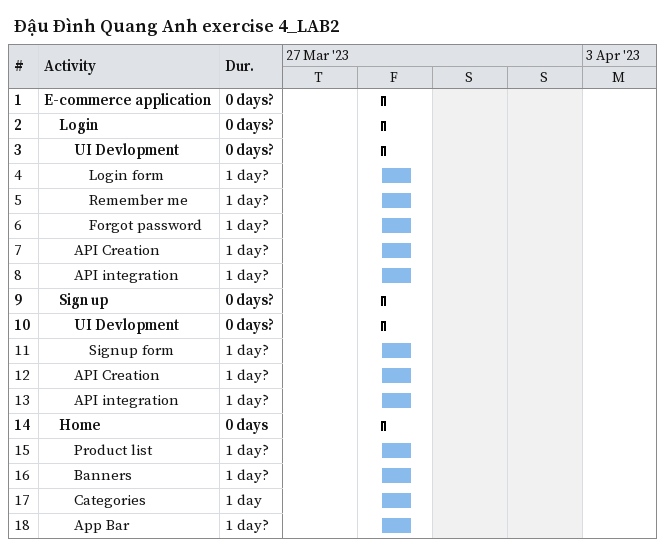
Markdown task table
Đậu Đình Quang Anh exercise 4_LAB2

| ID | Level | Task | Duration | Start | Finish |
|---|---|---|---|---|---|
| 1 | 1 | **E-commerce application** | 0d? | 2023-03-31 | 2023-03-31 |
| 2 | 2 | **Login** | 0d? | 2023-03-31 | 2023-03-31 |
| 3 | 3 | **UI Devlopment** | 0d? | 2023-03-31 | 2023-03-31 |
| 4 | 4 | Login form | 1d? | 2023-03-31 | 2023-03-31 |
| 5 | 4 | Remember me | 1d? | 2023-03-31 | 2023-03-31 |
| 6 | 4 | Forgot password | 1d? | 2023-03-31 | 2023-03-31 |
| 7 | 3 | API Creation | 1d? | 2023-03-31 | 2023-03-31 |
| 8 | 3 | API integration | 1d? | 2023-03-31 | 2023-03-31 |
| 9 | 2 | **Sign up** | 0d? | 2023-03-31 | 2023-03-31 |
| 10 | 3 | **UI Devlopment** | 0d? | 2023-03-31 | 2023-03-31 |
| 11 | 4 | Signup form | 1d? | 2023-03-31 | 2023-03-31 |
| 12 | 3 | API Creation | 1d? | 2023-03-31 | 2023-03-31 |
| 13 | 3 | API integration | 1d? | 2023-03-31 | 2023-03-31 |
| 14 | 2 | **Home** | 0d | 2023-03-31 | 2023-03-31 |
| 15 | 3 | Product list | 1d? | 2023-03-31 | 2023-03-31 |
| 16 | 3 | Banners | 1d? | 2023-03-31 | 2023-03-31 |
| 17 | 3 | Categories | 1d | 2023-03-31 | 2023-03-31 |
| 18 | 3 | App Bar | 1d? | 2023-03-31 | 2023-03-31 |
